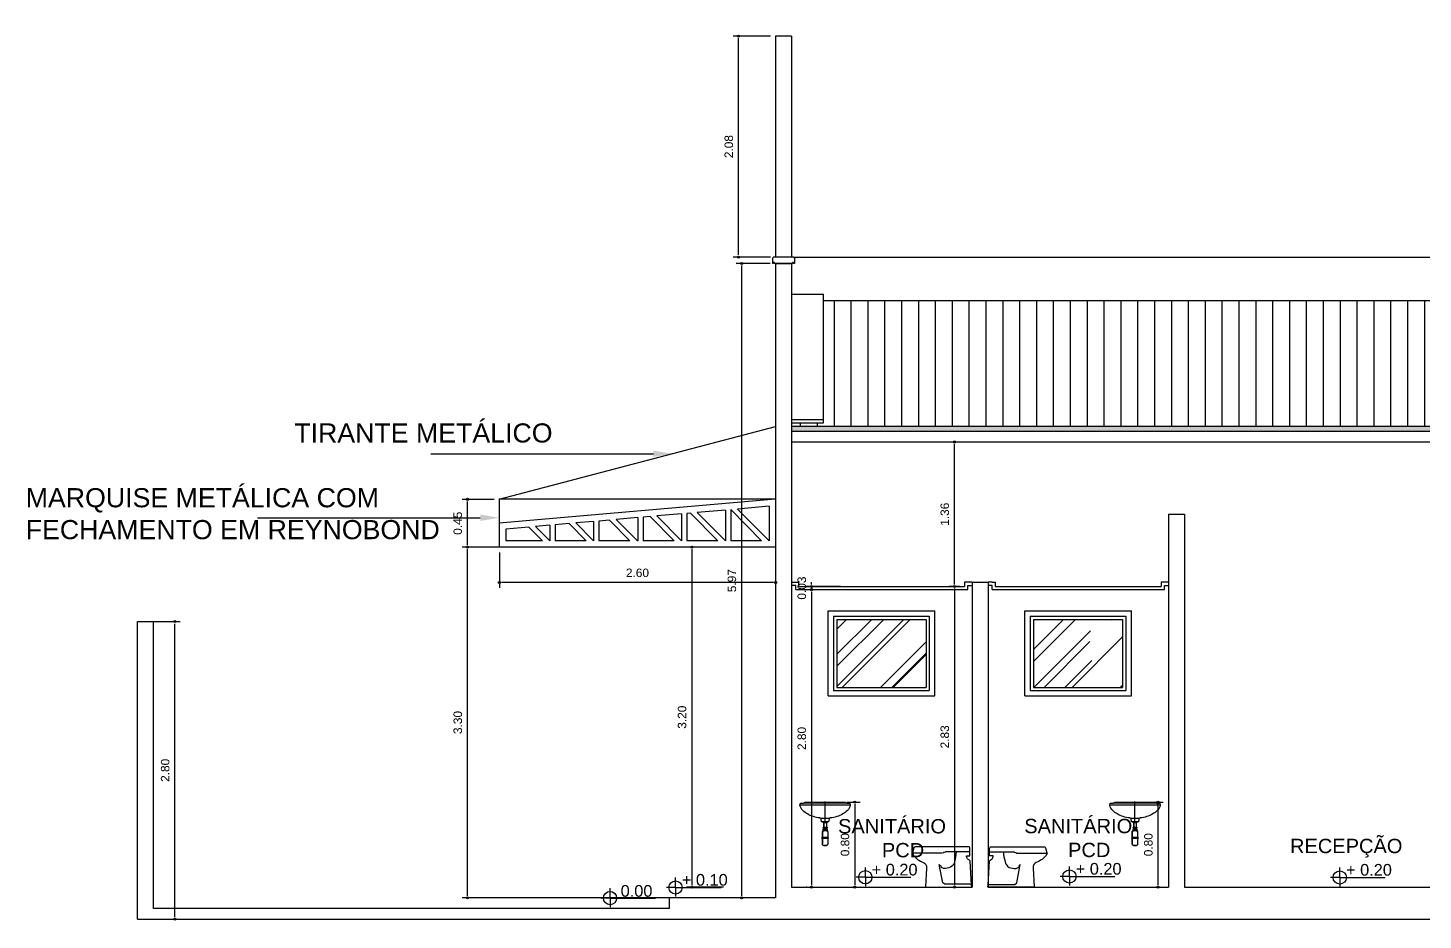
# Model space of a CAD drawing. Header units: millimetres. Extents: x 2125 to 3408, y 1171 to 1686.
# Drawn here: x 2608.25 to 2621.39, y 1499.4 to 1507.79 of the extents above; entities that cross this region are included whole.
import ezdxf

# ---------------------------------------------------------------- set-up
doc = ezdxf.new("R2010")
doc.units = ezdxf.units.MM
for name, color, linetype in [('cobertura', 1, 'Continuous'), ('cotas', 7, 'Continuous'), ('ESQUADRIA', 3, 'Continuous'), ('Esquadrias_Portas', 2, 'Continuous'), ('LAYOUT', 7, 'Continuous'), ('PAREDE', 4, 'Continuous'), ('TEXTO01', 7, 'Continuous'), ('TEXTO02', 3, 'Continuous'), ('TEXTO03', 2, 'Continuous')]:
    doc.layers.add(name, color=color, linetype=linetype)
doc.styles.add('ROMANS', font='arial.ttf')
doc.styles.get("Standard").update_dxf_attribs({"font": 'arial.ttf'})
doc.styles.add('TEXTO1', font='swissko.ttf', dxfattribs={"width": 0.6, "height": 0.1})
doc.dimstyles.new('ESCALA 50', dxfattribs={"dimtxt": 0.08, "dimasz": 0.02, "dimexe": 0.05, "dimexo": 0.05, "dimgap": 0.05, "dimtad": 1, "dimlfac": -10, "dimzin": 1, "dimdsep": 46, "dimtxsty": 'ROMANS', "dimblk1": 'PPC', "dimblk2": 'PPC', "dimsah": 1, "dimcen": 0.02, "dimclrd": 7, "dimclre": 7, "dimclrt": 3, "dimadec": 0, "dimazin": 0, "dimtfac": 1, "dimtix": 1, "dimtmove": 1, "dimatfit": 3, "dimldrblk": 'PPC', "dimfxl": 0, "dimtolj": 1, "dimtzin": 12, "dimarcsym": 0})

# ---------------------------------------------------------------- blocks, each defined once
blk = doc.blocks.new('PPC')
at = {"color": 2}
blk.add_circle((0, 0), 0.5, dxfattribs=at)
blk = doc.blocks.new('*D654')
at = {"layer": 'DEFPOINTS', "color": 0, "linetype": 'Continuous', "transparency": 16777216}
for p in [(2615.291, 1505.577), (2614.971, 1499.607), (2615.291, 1499.607)]:
    blk.add_point(p, dxfattribs=at)
at = {"layer": 'PAREDE', "color": 7, "linetype": 'Continuous', "lineweight": -2, "transparency": 16777216}
for p, q in [((2615.241, 1505.577), (2614.921, 1505.577)), ((2614.971, 1505.557), (2614.971, 1499.627)), ((2615.241, 1499.607), (2614.921, 1499.607))]:
    blk.add_line(p, q, dxfattribs=at)
at = {"layer": 'PAREDE', "color": 7, "linetype": 'Continuous', "lineweight": -2, "transparency": 16777216, "xscale": 0.02, "yscale": 0.02, "zscale": 0.02}
for p, rotation in [((2614.971, 1505.577), 90), ((2614.971, 1499.607), 270)]:
    blk.add_blockref('PPC', p, dxfattribs=dict(at, rotation=rotation))
at = {"layer": 'PAREDE', "color": 3, "linetype": 'Continuous', "transparency": 16777216, "insert": (2614.88, 1502.592), "char_height": 0.08, "attachment_point": 5, "rotation": 90, "style": 'ROMANS'}
blk.add_mtext('\\A1;5.97', dxfattribs=at)
blk = doc.blocks.new('*D577')
at = {"color": 7, "lineweight": -2, "transparency": 16777216}
for p, q in [((2615.629, 1502.557), (2615.629, 1502.577)), ((2615.902, 1502.537), (2615.579, 1502.537)), ((2615.587, 1502.507), (2615.579, 1502.507)), ((2615.629, 1502.537), (2615.629, 1502.507)), ((2615.629, 1502.487), (2615.629, 1502.467))]:
    blk.add_line(p, q, dxfattribs=at)
at = {"layer": 'DEFPOINTS', "color": 0, "transparency": 16777216}
for p in [(2615.629, 1502.507), (2615.637, 1502.507), (2615.952, 1502.537)]:
    blk.add_point(p, dxfattribs=at)
at = {"color": 7, "lineweight": -2, "transparency": 16777216, "xscale": 0.02, "yscale": 0.02, "zscale": 0.02}
for p, rotation in [((2615.629, 1502.537), 270), ((2615.629, 1502.507), 90)]:
    blk.add_blockref('PPC', p, dxfattribs=dict(at, rotation=rotation))
at = {"color": 3, "transparency": 16777216, "insert": (2615.538, 1502.522), "char_height": 0.08, "attachment_point": 5, "rotation": 90, "style": 'ROMANS'}
blk.add_mtext('\\A1;0.03', dxfattribs=at)
blk = doc.blocks.new('*D578')
at = {"color": 7, "lineweight": -2, "transparency": 16777216}
for p, q in [((2615.587, 1502.507), (2615.579, 1502.507)), ((2615.629, 1502.487), (2615.629, 1499.727)), ((2615.585, 1499.707), (2615.579, 1499.707))]:
    blk.add_line(p, q, dxfattribs=at)
at = {"layer": 'DEFPOINTS', "color": 0, "transparency": 16777216}
for p in [(2615.637, 1502.507), (2615.629, 1499.707), (2615.635, 1499.707)]:
    blk.add_point(p, dxfattribs=at)
at = {"color": 7, "lineweight": -2, "transparency": 16777216, "xscale": 0.02, "yscale": 0.02, "zscale": 0.02}
for p, rotation in [((2615.629, 1502.507), 90), ((2615.629, 1499.707), 270)]:
    blk.add_blockref('PPC', p, dxfattribs=dict(at, rotation=rotation))
at = {"color": 3, "transparency": 16777216, "insert": (2615.538, 1501.107), "char_height": 0.08, "attachment_point": 5, "rotation": 90, "style": 'ROMANS'}
blk.add_mtext('\\A1;2.80', dxfattribs=at)
blk = doc.blocks.new('*D655')
at = {"color": 7, "lineweight": -2, "transparency": 16777216}
for p, q in [((2617.021, 1502.537), (2616.925, 1502.537)), ((2616.975, 1502.517), (2616.975, 1499.727)), ((2616.978, 1499.707), (2617.025, 1499.707))]:
    blk.add_line(p, q, dxfattribs=at)
at = {"layer": 'DEFPOINTS', "color": 0, "transparency": 16777216}
for p in [(2617.071, 1502.537), (2616.928, 1499.707), (2616.975, 1499.707)]:
    blk.add_point(p, dxfattribs=at)
at = {"color": 7, "lineweight": -2, "transparency": 16777216, "xscale": 0.02, "yscale": 0.02, "zscale": 0.02}
for p, rotation in [((2616.975, 1502.537), 90), ((2616.975, 1499.707), 270)]:
    blk.add_blockref('PPC', p, dxfattribs=dict(at, rotation=rotation))
at = {"color": 3, "transparency": 16777216, "insert": (2616.884, 1501.122), "char_height": 0.08, "attachment_point": 5, "rotation": 90, "style": 'ROMANS'}
blk.add_mtext('\\A1;2.83', dxfattribs=at)
blk = doc.blocks.new('*D659')
at = {"color": 7, "lineweight": -2, "transparency": 16777216}
for p, q in [((2609.336, 1502.207), (2609.686, 1502.207)), ((2609.636, 1499.427), (2609.636, 1502.187)), ((2609.336, 1499.407), (2609.686, 1499.407))]:
    blk.add_line(p, q, dxfattribs=at)
at = {"layer": 'DEFPOINTS', "color": 0, "transparency": 16777216}
for p in [(2609.286, 1502.207), (2609.636, 1502.207), (2609.286, 1499.407)]:
    blk.add_point(p, dxfattribs=at)
at = {"color": 7, "lineweight": -2, "transparency": 16777216, "xscale": 0.02, "yscale": 0.02, "zscale": 0.02}
for p, rotation in [((2609.636, 1502.207), 90), ((2609.636, 1499.407), 270)]:
    blk.add_blockref('PPC', p, dxfattribs=dict(at, rotation=rotation))
at = {"color": 3, "transparency": 16777216, "insert": (2609.546, 1500.807), "char_height": 0.08, "attachment_point": 5, "rotation": 90, "style": 'ROMANS'}
blk.add_mtext('\\A1;2.80', dxfattribs=at)
blk = doc.blocks.new('SIFAO-F')
at = {"color": 7}
for p, q in [((0.018, 0), (-0.018, 0)), ((0.018, 0), (0.018, -0.007)), ((-0.025, -0.093), (-0.025, -0.149)), ((-0.018, 0), (-0.018, -0.007)), ((0.018, -0.007), (-0.018, -0.007)), ((-0.018, -0.052), (-0.018, -0.059)), ((0.018, -0.052), (-0.018, -0.052)), ((0.018, -0.059), (-0.018, -0.059)), ((-0.018, -0.072), (-0.018, -0.079)), ((0.018, -0.072), (-0.018, -0.072)), ((0.018, -0.079), (-0.018, -0.079)), ((-0.017, -0.085), (0.017, -0.085)), ((-0.015, -0.007), (-0.015, -0.01)), ((0.015, -0.01), (-0.015, -0.01)), ((-0.015, -0.059), (-0.015, -0.062)), ((0.015, -0.062), (-0.015, -0.062)), ((-0.015, -0.079), (-0.015, -0.082)), ((0.015, -0.082), (-0.015, -0.082)), ((-0.012, -0.01), (-0.012, -0.052)), ((-0.012, -0.062), (-0.012, -0.072)), ((-0.012, -0.082), (-0.012, -0.085)), ((0.012, -0.085), (-0.012, -0.085)), ((0.012, -0.01), (0.012, -0.052)), ((0.012, -0.062), (0.012, -0.072)), ((0.012, -0.082), (0.012, -0.085)), ((0.015, -0.007), (0.015, -0.01)), ((0.015, -0.059), (0.015, -0.062)), ((0.015, -0.079), (0.015, -0.082)), ((0.018, -0.052), (0.018, -0.059)), ((0.018, -0.072), (0.018, -0.079)), ((0.025, -0.093), (0.025, -0.149)), ((-0.03, -0.149), (-0.03, -0.154)), ((-0.03, -0.149), (0.03, -0.149)), ((-0.03, -0.154), (0.03, -0.154)), ((-0.025, -0.159), (0.025, -0.159)), ((-0.025, -0.159), (-0.025, -0.21)), ((-0.01, -0.225), (0.01, -0.225)), ((0.025, -0.159), (0.025, -0.21)), ((0.03, -0.149), (0.03, -0.154))]:
    blk.add_line(p, q, dxfattribs=at)
for centre, radius, start, end in [((-0.017, -0.093), 0.008, 90, 180), ((0.017, -0.093), 0.008, 0, 90), ((-0.03, -0.159), 0.005, 0, 90), ((-0.01, -0.21), 0.015, 180, 270), ((0.01, -0.21), 0.015, 270, 0), ((0.03, -0.159), 0.005, 90, 180)]:
    blk.add_arc(centre, radius, start, end, dxfattribs=at)
blk = doc.blocks.new('*D579')
at = {"color": 7, "lineweight": -2, "transparency": 16777216}
for p, q in [((2618.847, 1500.507), (2618.94, 1500.507)), ((2618.89, 1500.487), (2618.89, 1499.727)), ((2617.693, 1499.707), (2618.94, 1499.707))]:
    blk.add_line(p, q, dxfattribs=at)
at = {"layer": 'DEFPOINTS', "color": 0, "transparency": 16777216}
for p in [(2618.797, 1500.507), (2617.643, 1499.707), (2618.89, 1499.707)]:
    blk.add_point(p, dxfattribs=at)
at = {"color": 7, "lineweight": -2, "transparency": 16777216, "xscale": 0.02, "yscale": 0.02, "zscale": 0.02}
for p, rotation in [((2618.89, 1500.507), 90), ((2618.89, 1499.707), 270)]:
    blk.add_blockref('PPC', p, dxfattribs=dict(at, rotation=rotation))
at = {"color": 3, "transparency": 16777216, "insert": (2618.8, 1500.107), "char_height": 0.08, "attachment_point": 5, "rotation": 90, "style": 'ROMANS'}
blk.add_mtext('\\A1;0.80', dxfattribs=at)
blk = doc.blocks.new('*D661')
at = {"color": 7, "lineweight": -2, "transparency": 16777216}
for p, q in [((2615.966, 1500.507), (2616.086, 1500.507)), ((2616.036, 1500.487), (2616.036, 1499.727)), ((2615.891, 1499.707), (2616.086, 1499.707))]:
    blk.add_line(p, q, dxfattribs=at)
at = {"layer": 'DEFPOINTS', "color": 0, "transparency": 16777216}
for p in [(2615.916, 1500.507), (2615.841, 1499.707), (2616.036, 1499.707)]:
    blk.add_point(p, dxfattribs=at)
at = {"color": 7, "lineweight": -2, "transparency": 16777216, "xscale": 0.02, "yscale": 0.02, "zscale": 0.02}
for p, rotation in [((2616.036, 1500.507), 90), ((2616.036, 1499.707), 270)]:
    blk.add_blockref('PPC', p, dxfattribs=dict(at, rotation=rotation))
at = {"color": 3, "transparency": 16777216, "insert": (2615.945, 1500.107), "char_height": 0.08, "attachment_point": 5, "rotation": 90, "style": 'ROMANS'}
blk.add_mtext('\\A1;0.80', dxfattribs=at)
blk = doc.blocks.new('*D520')
at = {"color": 7, "lineweight": -2, "transparency": 16777216}
for p, q in [((2616.836, 1503.897), (2617.025, 1503.897)), ((2616.975, 1502.557), (2616.975, 1503.877)), ((2616.836, 1502.537), (2617.025, 1502.537))]:
    blk.add_line(p, q, dxfattribs=at)
at = {"layer": 'DEFPOINTS', "color": 0, "transparency": 16777216}
for p in [(2616.786, 1503.897), (2616.975, 1503.897), (2616.786, 1502.537)]:
    blk.add_point(p, dxfattribs=at)
at = {"color": 7, "lineweight": -2, "transparency": 16777216, "xscale": 0.02, "yscale": 0.02, "zscale": 0.02}
for p, rotation in [((2616.975, 1503.897), 90), ((2616.975, 1502.537), 270)]:
    blk.add_blockref('PPC', p, dxfattribs=dict(at, rotation=rotation))
at = {"color": 3, "transparency": 16777216, "insert": (2616.884, 1503.217), "char_height": 0.08, "attachment_point": 5, "rotation": 90, "style": 'ROMANS'}
blk.add_mtext('\\A1;1.36', dxfattribs=at)
blk = doc.blocks.new('new block4')
at = {"layer": 'TEXTO01'}
h = blk.add_hatch(dxfattribs=at)
h.set_pattern_fill('ANGLE', color=256)
h.set_pattern_definition([(0, (-2260.456, -913.906), (0, 6.985), [5.08, -1.905]), (90, (-2260.456, -913.906), (-6.985, 4e-16), [5.08, -1.905])])
h.paths.add_polyline_path([(0, 0), (0, -0.062, 0.414214), (0.062, 0)])
h.paths.add_polyline_path([(0, 0), (0, 0.062, 0.414214), (-0.062, 0)])
for q in [(-0.086, 0), (0, 0.093), (0.429, 0), (0, -0.085)]:
    blk.add_line((0, 0), q, dxfattribs=at)
blk.add_circle((0, 0), 0.0624, dxfattribs=at)
blk = doc.blocks.new('*D669')
at = {"layer": 'DEFPOINTS', "color": 0, "linetype": 'Continuous', "transparency": 16777216}
for p in [(2612.391, 1502.907), (2615.291, 1502.907), (2615.291, 1499.607)]:
    blk.add_point(p, dxfattribs=at)
at = {"layer": 'PAREDE', "color": 7, "linetype": 'Continuous', "lineweight": -2, "transparency": 16777216}
for p, q in [((2615.241, 1502.907), (2612.341, 1502.907)), ((2612.391, 1499.627), (2612.391, 1502.887)), ((2615.241, 1499.607), (2612.341, 1499.607))]:
    blk.add_line(p, q, dxfattribs=at)
at = {"layer": 'PAREDE', "color": 7, "linetype": 'Continuous', "lineweight": -2, "transparency": 16777216, "xscale": 0.02, "yscale": 0.02, "zscale": 0.02}
for p, rotation in [((2612.391, 1502.907), 90), ((2612.391, 1499.607), 270)]:
    blk.add_blockref('PPC', p, dxfattribs=dict(at, rotation=rotation))
at = {"layer": 'PAREDE', "color": 3, "linetype": 'Continuous', "transparency": 16777216, "insert": (2612.3, 1501.257), "char_height": 0.08, "attachment_point": 5, "rotation": 90, "style": 'ROMANS'}
blk.add_mtext('\\A1;3.30', dxfattribs=at)
blk = doc.blocks.new('*D672')
at = {"color": 7, "lineweight": -2, "transparency": 16777216}
for p, q in [((2612.641, 1503.357), (2612.341, 1503.357)), ((2612.391, 1502.927), (2612.391, 1503.337)), ((2612.641, 1502.907), (2612.341, 1502.907))]:
    blk.add_line(p, q, dxfattribs=at)
at = {"layer": 'DEFPOINTS', "color": 0, "transparency": 16777216}
for p in [(2612.391, 1503.357), (2612.691, 1503.357), (2612.691, 1502.907)]:
    blk.add_point(p, dxfattribs=at)
at = {"color": 7, "lineweight": -2, "transparency": 16777216, "xscale": 0.02, "yscale": 0.02, "zscale": 0.02}
for p, rotation in [((2612.391, 1503.357), 90), ((2612.391, 1502.907), 270)]:
    blk.add_blockref('PPC', p, dxfattribs=dict(at, rotation=rotation))
at = {"color": 3, "transparency": 16777216, "insert": (2612.3, 1503.132), "char_height": 0.08, "attachment_point": 5, "rotation": 90, "style": 'ROMANS'}
blk.add_mtext('\\A1;0.45', dxfattribs=at)
blk = doc.blocks.new('*D1115')
at = {"color": 7, "lineweight": -2, "transparency": 16777216}
for p, q in [((2612.691, 1502.857), (2612.691, 1502.525)), ((2615.291, 1502.857), (2615.291, 1502.525)), ((2615.271, 1502.575), (2612.711, 1502.575))]:
    blk.add_line(p, q, dxfattribs=at)
at = {"layer": 'DEFPOINTS', "color": 0, "transparency": 16777216}
for p in [(2612.691, 1502.907), (2615.291, 1502.907), (2612.691, 1502.575)]:
    blk.add_point(p, dxfattribs=at)
at = {"color": 7, "lineweight": -2, "transparency": 16777216, "xscale": 0.02, "yscale": 0.02, "zscale": 0.02, "rotation": 180}
blk.add_blockref('PPC', (2612.691, 1502.575), dxfattribs=at)
at = {"color": 7, "lineweight": -2, "transparency": 16777216, "xscale": 0.02, "yscale": 0.02, "zscale": 0.02}
blk.add_blockref('PPC', (2615.291, 1502.575), dxfattribs=at)
at = {"color": 3, "transparency": 16777216, "insert": (2613.991, 1502.665), "char_height": 0.08, "attachment_point": 5, "style": 'ROMANS'}
blk.add_mtext('\\A1;2.60', dxfattribs=at)
blk = doc.blocks.new('*D1154')
at = {"color": 7, "lineweight": -2, "transparency": 16777216}
for p, q in [((2614.802, 1502.907), (2614.452, 1502.907)), ((2614.502, 1502.887), (2614.502, 1499.727)), ((2614.802, 1499.707), (2614.452, 1499.707))]:
    blk.add_line(p, q, dxfattribs=at)
at = {"layer": 'DEFPOINTS', "color": 0, "transparency": 16777216}
for p in [(2615.291, 1502.907), (2614.502, 1499.707), (2615.441, 1499.707)]:
    blk.add_point(p, dxfattribs=at)
at = {"color": 7, "lineweight": -2, "transparency": 16777216, "xscale": 0.02, "yscale": 0.02, "zscale": 0.02}
for p, rotation in [((2614.502, 1502.907), 90), ((2614.502, 1499.707), 270)]:
    blk.add_blockref('PPC', p, dxfattribs=dict(at, rotation=rotation))
at = {"color": 3, "transparency": 16777216, "insert": (2614.411, 1501.307), "char_height": 0.08, "attachment_point": 5, "rotation": 90, "style": 'ROMANS'}
blk.add_mtext('\\A1;3.20', dxfattribs=at)
blk = doc.blocks.new('*D1395')
at = {"color": 7, "lineweight": -2, "transparency": 16777216}
for p, q in [((2615.242, 1507.717), (2614.892, 1507.717)), ((2614.942, 1505.657), (2614.942, 1507.697)), ((2615.242, 1505.637), (2614.892, 1505.637))]:
    blk.add_line(p, q, dxfattribs=at)
at = {"layer": 'DEFPOINTS', "color": 0, "transparency": 16777216}
for p in [(2614.942, 1507.717), (2615.366, 1507.717), (2615.371, 1505.637)]:
    blk.add_point(p, dxfattribs=at)
at = {"color": 7, "lineweight": -2, "transparency": 16777216, "xscale": 0.02, "yscale": 0.02, "zscale": 0.02}
for p, rotation in [((2614.942, 1507.717), 90), ((2614.942, 1505.637), 270)]:
    blk.add_blockref('PPC', p, dxfattribs=dict(at, rotation=rotation))
at = {"color": 3, "transparency": 16777216, "insert": (2614.851, 1506.677), "char_height": 0.08, "attachment_point": 5, "rotation": 90, "style": 'ROMANS'}
blk.add_mtext('\\A1;2.08', dxfattribs=at)

msp = doc.modelspace()

# ---------------------------------------------------------------- hatches: boundary and pattern name
h = msp.add_hatch()
h.set_pattern_fill('AR-RROOF', color=1, scale=0.015, angle=45)
h.paths.add_polyline_path([(2616.6606, 1510.6907), (2615.7406, 1510.6907), (2615.7406, 1508.6507), (2616.6606, 1508.6507)])
h.paths.add_polyline_path([(2617.5806, 1510.6907), (2616.6606, 1510.6907), (2616.6606, 1508.6507), (2617.5806, 1508.6507)])
h.paths.add_polyline_path([(2616.7073, 1502.2274), (2615.8673, 1502.2274), (2615.8673, 1501.5874), (2616.7073, 1501.5874)])
h.paths.add_polyline_path([(2618.5573, 1502.2274), (2617.7173, 1502.2274), (2617.7173, 1501.5874), (2618.5573, 1501.5874)])
h.paths.add_polyline_path([(2625.8906, 1502.2274), (2624.9706, 1502.2274), (2624.9706, 1500.1874), (2625.8906, 1500.1874)])
h.paths.add_polyline_path([(2626.8106, 1502.2274), (2625.8906, 1502.2274), (2625.8906, 1500.1874), (2626.8106, 1500.1874)])
at = {"layer": 'cobertura'}
h = msp.add_hatch(dxfattribs=at)
h.set_pattern_fill('ANSI31', color=256, scale=0.05, angle=45)
h.set_pattern_definition([(90, (-2.26089, 52.77748), (-0.15875, 3e-17), [])])
h.paths.add_polyline_path([(2630.2406, 1505.2274), (2615.7406, 1505.2274), (2615.7406, 1504.0774), (2615.4406, 1504.0774), (2615.4406, 1504.0474), (2630.5406, 1504.0474), (2630.5406, 1504.0774), (2630.2406, 1504.0774)])
at = {"layer": 'ESQUADRIA'}
h = msp.add_hatch(dxfattribs=at)
h.set_pattern_fill('HEX', color=256, scale=0.03)
h.set_pattern_definition([(0, (-927.2768, -248.68781), (0, 0.1649778395), [0.09525, -0.1905]), (120, (-927.2768, -248.68781), (-0.142875, -0.08248892), [0.09525, -0.1905]), (60, (-927.18156, -248.68781), (-0.142875, 0.08248892), [0.09525, -0.1905])])
h.paths.add_polyline_path([(2630.5406, 1504.0474), (2615.4406, 1504.0474), (2615.4406, 1503.9974), (2630.5406, 1503.9974)])

# ---------------------------------------------------------------- linework, layer by layer
for p, q in [((2615.4606, 1505.6374), (2630.5206, 1505.6374)), ((2612.6906, 1503.3574), (2615.2906, 1504.0418)), ((2612.0458, 1503.7864), (2614.1405, 1503.7864)), ((2610.4159, 1503.1839), (2612.5106, 1503.1839)), ((2615.4406, 1502.5774), (2615.5106, 1502.5774)), ((2615.5106, 1502.5374), (2615.5106, 1502.5774)), ((2617.1406, 1502.5774), (2617.0706, 1502.5774)), ((2617.0706, 1502.5774), (2617.0706, 1502.5374)), ((2617.3306, 1502.5774), (2617.2906, 1502.5774)), ((2617.3306, 1502.5774), (2617.3606, 1502.5774)), ((2617.3606, 1502.5374), (2617.3606, 1502.5774)), ((2618.9906, 1502.5774), (2618.9206, 1502.5774)), ((2618.9206, 1502.5774), (2618.9206, 1502.5374)), ((2615.4806, 1502.5474), (2615.4406, 1502.5474)), ((2615.4806, 1502.5074), (2615.4806, 1502.5474)), ((2615.4806, 1502.5074), (2617.1006, 1502.5074)), ((2615.5106, 1502.5374), (2617.0706, 1502.5374)), ((2617.1006, 1502.5074), (2617.1006, 1502.5474)), ((2617.1006, 1502.5474), (2617.1406, 1502.5474)), ((2617.3306, 1502.5474), (2617.2906, 1502.5474)), ((2617.3306, 1502.5074), (2617.3306, 1502.5474)), ((2617.3306, 1502.5074), (2618.9506, 1502.5074)), ((2617.3606, 1502.5374), (2618.9206, 1502.5374)), ((2618.9506, 1502.5074), (2618.9506, 1502.5474)), ((2618.9506, 1502.5474), (2618.9906, 1502.5474)), ((2615.4406, 1499.7074), (2617.1406, 1499.7074)), ((2617.2906, 1499.7074), (2618.9906, 1499.7074))]:
    msp.add_line(p, q)
at = {"layer": 'cobertura'}
for p, q in [((2615.7406, 1505.2274), (2630.2406, 1505.2274)), ((2615.4406, 1503.8974), (2630.5406, 1503.8974))]:
    msp.add_line(p, q, dxfattribs=at)
at = {"layer": 'DEFPOINTS'}
for points in [[(2615.5478, 1500.4274, -0.1610046), (2615.5208, 1500.4774, -0.1250251), (2615.5208, 1500.4814), (2615.5241, 1500.4941, -0.3733533), (2615.5279, 1500.4974), (2615.5529, 1500.4974, 0.0549598), (2615.5538, 1500.4975, 0.2058923), (2615.565, 1500.5045, -0.258766), (2615.5696, 1500.5074), (2615.7573, 1500.5074), (2615.9449, 1500.5074, -0.258766), (2615.9495, 1500.5045, 0.2058923), (2615.9608, 1500.4975, 0.0549598), (2615.9617, 1500.4974), (2615.9867, 1500.4974, -0.3733533), (2615.9905, 1500.4941), (2615.9938, 1500.4814, -0.1250251), (2615.9938, 1500.4774, -0.1610046), (2615.9668, 1500.4274, -0.0560036), (2615.9243, 1500.3974, -0.1145145), (2615.8061, 1500.3583, 0.0624857), (2615.7996, 1500.3573, 0.2410869), (2615.7943, 1500.3509), (2615.7904, 1500.3233, -0.3670568), (2615.7888, 1500.3219), (2615.7753, 1500.3219), (2615.7753, 1500.3149), (2615.7723, 1500.3149), (2615.7723, 1500.3119), (2615.7693, 1500.3119), (2615.7693, 1500.2699), (2615.7753, 1500.2699), (2615.7753, 1500.2629), (2615.7723, 1500.2629), (2615.7723, 1500.2599), (2615.7693, 1500.2599), (2615.7693, 1500.2499), (2615.7753, 1500.2499), (2615.7753, 1500.2429), (2615.7723, 1500.2429), (2615.7723, 1500.2399), (2615.7693, 1500.2399), (2615.7693, 1500.2369), (2615.7743, 1500.2369, -0.4142136), (2615.7823, 1500.2289), (2615.7823, 1500.1729), (2615.7873, 1500.1729), (2615.7873, 1500.1679, 0.4142136), (2615.7823, 1500.1629), (2615.7823, 1500.1119, -0.4142136), (2615.7673, 1500.0969), (2615.7473, 1500.0969, -0.4142136), (2615.7323, 1500.1119), (2615.7323, 1500.1629, 0.4142136), (2615.7273, 1500.1679), (2615.7273, 1500.1729), (2615.7323, 1500.1729), (2615.7323, 1500.2289, -0.4142136), (2615.7403, 1500.2369), (2615.7453, 1500.2369), (2615.7453, 1500.2399), (2615.7423, 1500.2399), (2615.7423, 1500.2429), (2615.7393, 1500.2429), (2615.7393, 1500.2499), (2615.7453, 1500.2499), (2615.7453, 1500.2599), (2615.7423, 1500.2599), (2615.7423, 1500.2629), (2615.7393, 1500.2629), (2615.7393, 1500.2699), (2615.7453, 1500.2699), (2615.7453, 1500.3119), (2615.7423, 1500.3119), (2615.7423, 1500.3149), (2615.7393, 1500.3149), (2615.7393, 1500.3219), (2615.7257, 1500.3219, -0.3670568), (2615.7242, 1500.3233), (2615.7203, 1500.3509, 0.2410869), (2615.715, 1500.3573, 0.0624857), (2615.7085, 1500.3583, -0.1145145), (2615.5903, 1500.3974, -0.0560036)], [(2618.4641, 1500.4274, -0.1610046), (2618.4371, 1500.4774, -0.1250251), (2618.4371, 1500.4814), (2618.4403, 1500.4941, -0.3733533), (2618.4441, 1500.4974), (2618.4691, 1500.4974, 0.0549598), (2618.47, 1500.4975, 0.2058923), (2618.4813, 1500.5045, -0.258766), (2618.4859, 1500.5074), (2618.6736, 1500.5074), (2618.8612, 1500.5074, -0.258766), (2618.8658, 1500.5045, 0.2058923), (2618.8771, 1500.4975, 0.0549598), (2618.878, 1500.4974), (2618.903, 1500.4974, -0.3733533), (2618.9068, 1500.4941), (2618.9101, 1500.4814, -0.1250251), (2618.9101, 1500.4774, -0.1610046), (2618.8831, 1500.4274, -0.0560036), (2618.8406, 1500.3974, -0.1145145), (2618.7223, 1500.3583, 0.0624857), (2618.7158, 1500.3573, 0.2410869), (2618.7106, 1500.3509), (2618.7067, 1500.3233, -0.3670568), (2618.7051, 1500.3219), (2618.6916, 1500.3219), (2618.6916, 1500.3149), (2618.6886, 1500.3149), (2618.6886, 1500.3119), (2618.6856, 1500.3119), (2618.6856, 1500.2699), (2618.6916, 1500.2699), (2618.6916, 1500.2629), (2618.6886, 1500.2629), (2618.6886, 1500.2599), (2618.6856, 1500.2599), (2618.6856, 1500.2499), (2618.6916, 1500.2499), (2618.6916, 1500.2429), (2618.6886, 1500.2429), (2618.6886, 1500.2399), (2618.6856, 1500.2399), (2618.6856, 1500.2369), (2618.6906, 1500.2369, -0.4142136), (2618.6986, 1500.2289), (2618.6986, 1500.1729), (2618.7036, 1500.1729), (2618.7036, 1500.1679, 0.4142136), (2618.6986, 1500.1629), (2618.6986, 1500.1119, -0.4142136), (2618.6836, 1500.0969), (2618.6636, 1500.0969, -0.4142136), (2618.6486, 1500.1119), (2618.6486, 1500.1629, 0.4142136), (2618.6436, 1500.1679), (2618.6436, 1500.1729), (2618.6486, 1500.1729), (2618.6486, 1500.2289, -0.4142136), (2618.6566, 1500.2369), (2618.6616, 1500.2369), (2618.6616, 1500.2399), (2618.6586, 1500.2399), (2618.6586, 1500.2429), (2618.6556, 1500.2429), (2618.6556, 1500.2499), (2618.6616, 1500.2499), (2618.6616, 1500.2599), (2618.6586, 1500.2599), (2618.6586, 1500.2629), (2618.6556, 1500.2629), (2618.6556, 1500.2699), (2618.6616, 1500.2699), (2618.6616, 1500.3119), (2618.6586, 1500.3119), (2618.6586, 1500.3149), (2618.6556, 1500.3149), (2618.6556, 1500.3219), (2618.642, 1500.3219, -0.3670568), (2618.6404, 1500.3233), (2618.6366, 1500.3509, 0.2410869), (2618.6313, 1500.3573, 0.0624857), (2618.6248, 1500.3583, -0.1145145), (2618.5066, 1500.3974, -0.0560036)]]:
    msp.add_lwpolyline(points, format="xyb", close=True, dxfattribs=at)
at = {"layer": 'ESQUADRIA'}
for p, q in [((2615.2906, 1505.5774), (2615.4406, 1505.5774)), ((2615.4406, 1505.2874), (2615.7406, 1505.2874)), ((2615.7406, 1504.0774), (2615.7406, 1505.2874)), ((2615.4406, 1504.1074), (2615.7406, 1504.1074)), ((2615.4406, 1504.0774), (2615.7406, 1504.0774)), ((2615.4406, 1504.0474), (2630.5406, 1504.0474)), ((2615.4406, 1503.9974), (2630.5406, 1503.9974)), ((2615.7873, 1501.5074), (2615.7873, 1502.3074)), ((2615.7873, 1502.3074), (2616.7906, 1502.3074)), ((2616.7906, 1501.5074), (2616.7906, 1502.3074)), ((2617.6373, 1501.5074), (2617.6373, 1502.3074)), ((2617.6373, 1502.3074), (2618.6406, 1502.3074)), ((2618.6406, 1501.5074), (2618.6406, 1502.3074)), ((2615.8373, 1502.2574), (2615.8373, 1501.5574)), ((2615.8373, 1502.2574), (2616.7373, 1502.2574)), ((2615.8673, 1502.2274), (2615.8673, 1501.5874)), ((2615.8673, 1502.2274), (2616.7073, 1502.2274)), ((2616.7073, 1502.2274), (2616.7073, 1501.5874)), ((2616.7373, 1502.2574), (2616.7373, 1501.5574)), ((2617.6873, 1502.2574), (2617.6873, 1501.5574)), ((2617.6873, 1502.2574), (2618.5873, 1502.2574)), ((2617.7173, 1502.2274), (2617.7173, 1501.5874)), ((2617.7173, 1502.2274), (2618.5573, 1502.2274)), ((2618.5573, 1502.2274), (2618.5573, 1501.5874)), ((2618.5873, 1502.2574), (2618.5873, 1501.5574)), ((2615.7873, 1501.5074), (2616.7906, 1501.5074)), ((2615.8373, 1501.5574), (2616.7373, 1501.5574)), ((2615.8673, 1501.5874), (2616.7073, 1501.5874)), ((2617.6373, 1501.5074), (2618.6406, 1501.5074)), ((2617.6873, 1501.5574), (2618.5873, 1501.5574)), ((2617.7173, 1501.5874), (2618.5573, 1501.5874))]:
    msp.add_line(p, q, dxfattribs=at)
at = {"layer": 'Esquadrias_Portas'}
for p, q in [((2615.4406, 1507.7174), (2615.2906, 1507.7174)), ((2615.2906, 1507.7174), (2615.2906, 1505.6374)), ((2615.4406, 1507.7174), (2615.4406, 1505.6374))]:
    msp.add_line(p, q, dxfattribs=at)
at = {"layer": 'LAYOUT', "color": 3}
for p, q in [((2615.7573, 1500.3244), (2615.7573, 1500.5124)), ((2618.6736, 1500.3244), (2618.6736, 1500.5124))]:
    msp.add_line(p, q, dxfattribs=at)
for points in [[(2615.9943, 1500.4799), (2615.7573, 1500.4799), (2615.5203, 1500.4799)], [(2615.9617, 1500.4974), (2615.7573, 1500.4974), (2615.5529, 1500.4974)], [(2618.9106, 1500.4799), (2618.6736, 1500.4799), (2618.4366, 1500.4799)], [(2618.878, 1500.4974), (2618.6736, 1500.4974), (2618.4691, 1500.4974)]]:
    msp.add_lwpolyline(points, dxfattribs=at)
for points in [[(2617.1355, 1499.7289), (2617.1211, 1499.9524, 0.2822586), (2617.1157, 1499.9601, -0.2636165), (2617.0874, 1499.9974, -0.4539566), (2617.0919, 1500.0025), (2617.1209, 1500.0025), (2617.1209, 1500.0735, 0.4142136), (2617.1069, 1500.0875), (2616.6052, 1500.0875, 0.3400953), (2616.5936, 1500.0786), (2616.5809, 1500.031, 0.1831337), (2616.5819, 1500.0225, 0.1634834), (2616.6274, 1499.9685, 0.0544909), (2616.6819, 1499.9395, -0.0752511), (2616.6994, 1499.9275, -0.0743949), (2616.7043, 1499.9206, -0.1554834), (2616.7119, 1499.8875), (2616.7021, 1499.7112, 0.4305637), (2616.7056, 1499.7075), (2617.1332, 1499.7075, 0.4331935), (2617.1367, 1499.7112), (2617.1356, 1499.7274, 0.395485)], [(2617.2908, 1499.7289), (2617.3052, 1499.9524, -0.2822586), (2617.3106, 1499.9601, 0.2636165), (2617.3389, 1499.9973, 0.4539566), (2617.3344, 1500.0024), (2617.3054, 1500.0024), (2617.3054, 1500.0734, -0.4142136), (2617.3194, 1500.0874), (2617.8211, 1500.0874, -0.3400953), (2617.8327, 1500.0785), (2617.8454, 1500.0309, -0.1831337), (2617.8444, 1500.0224, -0.1634834), (2617.7989, 1499.9684, -0.0544909), (2617.7444, 1499.9394, 0.0752511), (2617.7269, 1499.9274, 0.0743949), (2617.722, 1499.9205, 0.1554834), (2617.7144, 1499.8874), (2617.7242, 1499.7111, -0.4305637), (2617.7207, 1499.7074), (2617.2931, 1499.7074, -0.4331935), (2617.2896, 1499.7112), (2617.2907, 1499.7274, -0.395485)]]:
    msp.add_lwpolyline(points, format="xyb", dxfattribs=at)
at = {"layer": 'LAYOUT'}
for points in [[(2616.8569, 1500.0275), (2616.5806, 1500.0275)], [(2617.5694, 1500.0274), (2617.8457, 1500.0274)]]:
    msp.add_lwpolyline(points, dxfattribs=at)
for points in [[(2616.9909, 1500.0385, -0.0505038), (2616.9759, 1499.9475, -0.2377312), (2616.9369, 1499.894, -0.1184198), (2616.8724, 1499.884, -0.249474), (2616.8488, 1499.8984)], [(2617.1209, 1500.0386), (2616.8923, 1500.0386, 0.057001), (2616.8856, 1500.0378, 0.0994202), (2616.8649, 1500.0285, -0.1083856), (2616.8624, 1500.0276)], [(2617.3054, 1500.0386), (2617.534, 1500.0386, -0.057001), (2617.5407, 1500.0378, -0.0994202), (2617.5614, 1500.0284, 0.1083856), (2617.5639, 1500.0276)], [(2617.4354, 1500.0384, 0.0505038), (2617.4504, 1499.9474, 0.2377312), (2617.4894, 1499.8939, 0.1184198), (2617.5539, 1499.8839, 0.249474), (2617.5775, 1499.8983)], [(2617.1356, 1499.7274, 0.395485), (2617.1287, 1499.734), (2616.8829, 1499.734), (2616.8659, 1499.7475), (2616.8319, 1499.9195, -0.1481288), (2616.8488, 1499.8984, -0.071375)], [(2617.2907, 1499.7274, -0.395485), (2617.2976, 1499.7339), (2617.5434, 1499.7339), (2617.5604, 1499.7474), (2617.5944, 1499.9194, 0.1481288), (2617.5775, 1499.8983, 0.071375)]]:
    msp.add_lwpolyline(points, format="xyb", dxfattribs=at)
at = {"layer": 'LAYOUT', "color": 3}
for centre in [(2615.7573, 1500.8895), (2618.6736, 1500.8895)]:
    msp.add_arc(centre, 0.5341, 265.70483, 274.29517, dxfattribs=at)
at = {"layer": 'LAYOUT'}
for points in [[(2614.1405, 1503.8164), (2614.3205, 1503.7864), (2614.1405, 1503.7564)], [(2612.5106, 1503.2139), (2612.6906, 1503.1839), (2612.5106, 1503.1539)]]:
    msp.add_solid(points, dxfattribs=at)
at = {"layer": 'PAREDE'}
for p, q in [((2615.2606, 1505.6274), (2615.2706, 1505.6374)), ((2615.2606, 1505.6274), (2615.2606, 1505.5774)), ((2615.2706, 1505.5774), (2615.2606, 1505.5774)), ((2615.4606, 1505.6374), (2615.2706, 1505.6374)), ((2615.2806, 1505.5874), (2615.2706, 1505.5874)), ((2615.2706, 1505.5874), (2615.2706, 1505.5774)), ((2615.2806, 1505.5774), (2615.2806, 1505.5874)), ((2615.4506, 1505.5774), (2615.2806, 1505.5774)), ((2615.2906, 1505.5774), (2615.2906, 1499.6074)), ((2615.4406, 1505.5774), (2615.2906, 1505.5774)), ((2615.2906, 1505.5774), (2615.4506, 1505.5774)), ((2615.4406, 1505.5774), (2615.4406, 1499.7074)), ((2615.4606, 1505.5874), (2615.4506, 1505.5874)), ((2615.4506, 1505.5874), (2615.4506, 1505.5774)), ((2615.4706, 1505.6274), (2615.4606, 1505.6374)), ((2615.4606, 1505.5774), (2615.4606, 1505.5874)), ((2615.4706, 1505.5774), (2615.4606, 1505.5774)), ((2615.4706, 1505.6274), (2615.4706, 1505.5774)), ((2612.6906, 1503.3574), (2612.6906, 1502.9074)), ((2615.2906, 1503.3574), (2612.6906, 1503.3574)), ((2615.2906, 1503.3574), (2612.6906, 1503.1324)), ((2614.4062, 1503.2207), (2614.1743, 1503.2006)), ((2614.4062, 1503.2207), (2614.4062, 1502.9674)), ((2614.4889, 1503.2278), (2614.4562, 1503.225)), ((2614.4562, 1503.225), (2614.4562, 1502.9674)), ((2614.7479, 1502.9674), (2614.4889, 1503.2278)), ((2614.8184, 1503.2564), (2614.5538, 1503.2335)), ((2614.8184, 1502.9674), (2614.5538, 1503.2335)), ((2614.8184, 1503.2564), (2614.8184, 1502.9674)), ((2615.16, 1502.9674), (2614.8684, 1503.2607)), ((2614.8684, 1503.2607), (2614.8684, 1502.9674)), ((2615.2306, 1503.292), (2614.9333, 1503.2663)), ((2615.2306, 1502.9674), (2614.9333, 1503.2663)), ((2615.2306, 1503.292), (2615.2306, 1502.9674)), ((2618.9906, 1503.2174), (2618.9906, 1499.7074)), ((2618.9906, 1503.2174), (2619.1406, 1503.2174)), ((2619.1406, 1503.2174), (2619.1406, 1499.7074)), ((2612.9677, 1503.0962), (2612.7506, 1503.0774)), ((2612.7506, 1503.0774), (2612.7506, 1502.9674)), ((2613.0957, 1502.9674), (2612.9677, 1503.0962)), ((2613.1662, 1503.1134), (2613.0326, 1503.1018)), ((2613.1662, 1502.9674), (2613.0326, 1503.1018)), ((2613.1662, 1503.1134), (2613.1662, 1502.9674)), ((2613.3472, 1503.129), (2613.2162, 1503.1177)), ((2613.2162, 1503.1177), (2613.2162, 1502.9674)), ((2613.5079, 1502.9674), (2613.3472, 1503.129)), ((2613.5784, 1503.149), (2613.4121, 1503.1347)), ((2613.5784, 1502.9674), (2613.4121, 1503.1347)), ((2613.5784, 1503.149), (2613.5784, 1502.9674)), ((2613.7267, 1503.1619), (2613.6284, 1503.1534)), ((2613.6284, 1503.1534), (2613.6284, 1502.9674)), ((2613.92, 1502.9674), (2613.7267, 1503.1619)), ((2613.9941, 1503.185), (2613.7916, 1503.1675)), ((2613.9906, 1502.9674), (2613.7916, 1503.1675)), ((2613.9941, 1503.185), (2613.9941, 1502.9674)), ((2614.1094, 1503.195), (2614.0441, 1503.1893)), ((2614.0441, 1503.1893), (2614.0441, 1502.9674)), ((2614.3357, 1502.9674), (2614.1094, 1503.195)), ((2614.4062, 1502.9674), (2614.1743, 1503.2006)), ((2613.0957, 1502.9674), (2612.7506, 1502.9674)), ((2613.5079, 1502.9674), (2613.2162, 1502.9674)), ((2613.92, 1502.9674), (2613.6284, 1502.9674)), ((2613.9941, 1502.9674), (2613.9906, 1502.9674)), ((2614.3357, 1502.9674), (2614.0441, 1502.9674)), ((2614.7479, 1502.9674), (2614.4562, 1502.9674)), ((2615.16, 1502.9674), (2614.8684, 1502.9674)), ((2615.2906, 1502.9074), (2612.6906, 1502.9074)), ((2617.1406, 1502.5774), (2617.1406, 1499.7074)), ((2617.1406, 1502.5774), (2617.2906, 1502.5774)), ((2617.2906, 1502.5774), (2617.2906, 1499.7074)), ((2609.2856, 1499.4074), (2609.2856, 1502.2074)), ((2609.2856, 1502.2074), (2609.4356, 1502.2074)), ((2609.4356, 1499.5074), (2609.4356, 1502.2074))]:
    msp.add_line(p, q, dxfattribs=at)
at = {"layer": 'PAREDE', "linetype": 'Continuous'}
for p, q in [((2619.1406, 1499.7074), (2624.7406, 1499.7074)), ((2615.2906, 1499.6074), (2614.2906, 1499.6074)), ((2614.2906, 1499.6074), (2614.2906, 1499.5074)), ((2609.2856, 1499.4074), (2633.2656, 1499.4074)), ((2614.2906, 1499.5074), (2609.4356, 1499.5074))]:
    msp.add_line(p, q, dxfattribs=at)

# ---------------------------------------------------------------- block references
at = {"layer": 'LAYOUT', "color": 3, "extrusion": (0, 0, -1), "zscale": -1}
for p in [(-2615.7573, 1500.3244), (-2618.6736, 1500.3244)]:
    msp.add_blockref('SIFAO-F', p, dxfattribs=at)
at = {"layer": 'TEXTO01'}
for p in [(2614.3493, 1499.7045), (2616.1359, 1499.8006), (2618.0563, 1499.808), (2620.6008, 1499.7986), (2613.7327, 1499.6046)]:
    msp.add_blockref('new block4', p, dxfattribs=at)

# ---------------------------------------------------------------- texts
at = {"layer": 'cotas', "ltscale": 0.0001, "char_height": 0.11, "width": 0.503613, "attachment_point": 1, "style": 'TEXTO1'}
for s, insert in [('{\\fSansSerif|b0|i0|c2|p2;\\W1;+ 0.20}', (2616.1956, 1499.9276)), ('{\\fSansSerif|b0|i0|c2|p2;\\W1;+ 0.20}', (2618.1159, 1499.9351)), ('{\\fSansSerif|b0|i0|c2|p2;\\W1;+ 0.20}', (2620.6604, 1499.9256)), ('{\\fSansSerif|b0|i0|c2|p2;\\W1;+ 0.10}', (2614.409, 1499.8315)), ('\\pi0.11193;{\\fSansSerif|b0|i0|c2|p2;\\W1;0.00}', (2613.7208, 1499.7274))]:
    msp.add_mtext(s, dxfattribs=dict(at, insert=insert))
at = {"layer": 'TEXTO02', "ltscale": 0.0001, "char_height": 0.18, "attachment_point": 1}
for s, insert in [('TIRANTE METÁLICO', (2610.761, 1504.072)), ('MARQUISE METÁLICA COM \\PFECHAMENTO EM REYNOBOND', (2608.233, 1503.4625))]:
    msp.add_mtext(s, dxfattribs=dict(at, insert=insert))
at = {"layer": 'TEXTO03', "ltscale": 0.0001, "char_height": 0.09, "width": 2.694601, "attachment_point": 1, "style": 'TEXTO1'}
for s, insert in [('\\pi1.1413;{\\fSansSerif|b0|i0|c2|p2;\\H1.5x;\\W1;\\C2;SANITÁRIO\\P\\pi1.5538;PCD}', (2614.7376, 1500.3483)), ('\\pi1.1413;{\\fSansSerif|b0|i0|c2|p2;\\H1.5x;\\W1;\\C2;SANITÁRIO\\P\\pi1.5538;PCD}', (2616.4903, 1500.3503)), ('{\\fSansSerif|b0|i0|c2|p2;\\H1.5x;\\W1;\\C2;RECEPÇÃO}', (2620.1328, 1500.1625))]:
    msp.add_mtext(s, dxfattribs=dict(at, insert=insert))

# ---------------------------------------------------------------- dimensions: what is measured, and where the dimension line sits
for base, p1, p2, picture, middle in [((2614.9418, 1507.7174), (2615.3706, 1505.6374), (2615.3656, 1507.7174), '*D1395', (2614.851, 1506.6774)), ((2614.5019, 1499.7074), (2615.2906, 1502.9074), (2615.4406, 1499.7074), '*D1154', (2614.411, 1501.3074))]:
    dim = msp.add_linear_dim(base=base, p1=p1, p2=p2, angle=90, dimstyle='ESCALA 50', override={"dimfxl": 0.3, "dimfxlon": 1})
    dim.commit()
    dim.dimension.update_dxf_attribs({"geometry": picture, "text_midpoint": middle})
for base, p1, p2, picture, middle in [((2616.975, 1503.8974), (2616.7857, 1502.5374), (2616.7857, 1503.8974), '*D520', (2616.8841, 1503.2174)), ((2612.3913, 1503.3574), (2612.6913, 1502.9074), (2612.6906, 1503.3574), '*D672', (2612.3005, 1503.1324)), ((2615.6291, 1502.5074), (2615.9525, 1502.5374), (2615.6369, 1502.5074), '*D577', (2615.5382, 1502.5224)), ((2615.6291, 1499.7074), (2615.6369, 1502.5074), (2615.6345, 1499.7074), '*D578', (2615.5382, 1501.1074)), ((2616.9745, 1499.7074), (2617.0706, 1502.5374), (2616.9283, 1499.7074), '*D655', (2616.8836, 1501.1224)), ((2609.6364, 1502.2074), (2609.2856, 1499.4074), (2609.2856, 1502.2074), '*D659', (2609.5456, 1500.8074)), ((2616.0362, 1499.7074), (2615.916, 1500.5074), (2615.8412, 1499.7074), '*D661', (2615.9453, 1500.1074)), ((2618.8905, 1499.7074), (2618.7974, 1500.5074), (2617.643, 1499.7074), '*D579', (2618.7996, 1500.1074))]:
    dim = msp.add_linear_dim(base=base, p1=p1, p2=p2, angle=90, dimstyle='ESCALA 50')
    dim.commit()
    dim.dimension.update_dxf_attribs({"geometry": picture, "text_midpoint": middle})
dim = msp.add_linear_dim(base=(2612.6913, 1502.5745), p1=(2615.2906, 1502.9074), p2=(2612.6913, 1502.9074), dimstyle='ESCALA 50', override={"dimfxl": 0.3, "dimfxlon": 1})
dim.commit()
dim.dimension.update_dxf_attribs({"geometry": '*D1115', "text_midpoint": (2613.9909, 1502.6654)})
at = {"layer": 'PAREDE', "linetype": 'Continuous'}
for base, p1, p2, picture, middle in [((2614.9712, 1499.6074), (2615.2906, 1505.5774), (2615.2906, 1499.6074), '*D654', (2614.8804, 1502.5924)), ((2612.3913, 1502.9074), (2615.2906, 1499.6074), (2615.2906, 1502.9074), '*D669', (2612.3004, 1501.2574))]:
    dim = msp.add_linear_dim(base=base, p1=p1, p2=p2, angle=90, dimstyle='ESCALA 50', dxfattribs=at)
    dim.commit()
    dim.dimension.update_dxf_attribs({"geometry": picture, "text_midpoint": middle})

doc.saveas('drawing.dxf')
